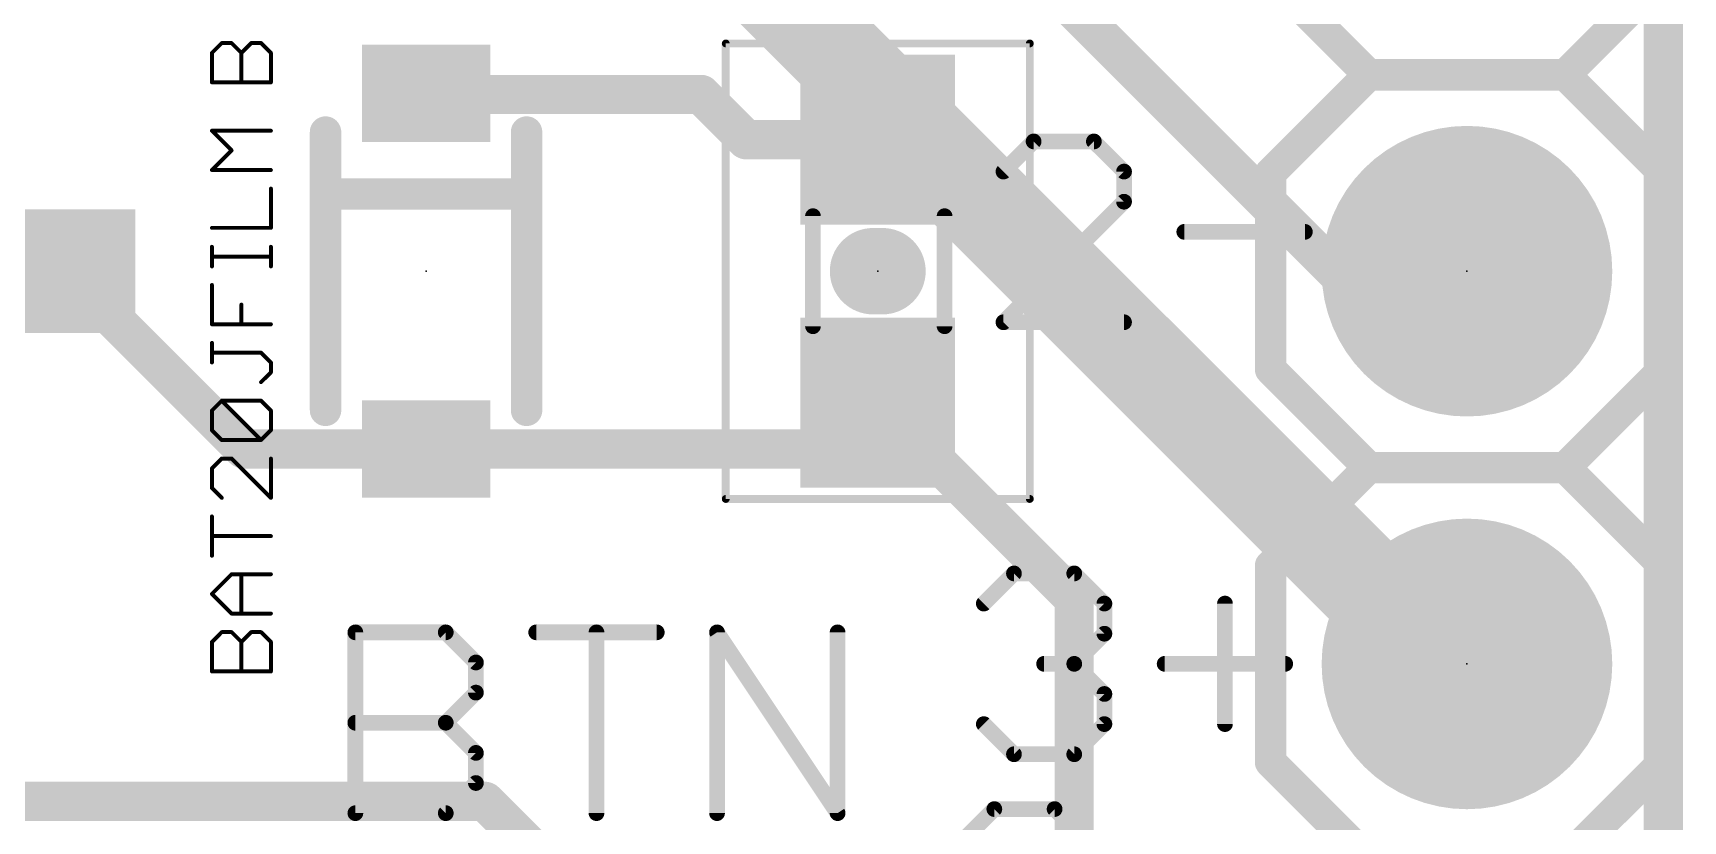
# Model space of a CAD drawing. Extents: x -15 to 92, y -11 to 29.
# Drawn here: x 36.45 to 47.12, y 5.97 to 11.07 of the extents above; entities that cross this region are included whole.
import ezdxf

# ---------------------------------------------------------------- set-up
doc = ezdxf.new("R2010")
doc.units = 0
for name, color, linetype in [('1', 22, 'CONTINUOUS'), ('16', 175, 'CONTINUOUS'), ('17', 82, 'CONTINUOUS'), ('20', 7, 'CONTINUOUS'), ('21', 253, 'CONTINUOUS'), ('23', 7, 'CONTINUOUS'), ('27', 253, 'CONTINUOUS'), ('39', 22, 'CONTINUOUS'), ('51', 253, 'CONTINUOUS')]:
    doc.layers.add(name, color=color, linetype=linetype)

# ---------------------------------------------------------------- blocks, each defined once
blk = doc.blocks.new('RECT')
blk.add_solid([(-0.5, -0.5), (0.5, -0.5), (-0.5, 0.5), (0.5, 0.5)])
blk = doc.blocks.new('ROUNDP')
at = {"const_width": 0.5}
blk.add_lwpolyline([(0, -0.25, 1), (0, 0.25, 1), (0, -0.25)], format="xyb", dxfattribs=at)

msp = doc.modelspace()

# ---------------------------------------------------------------- linework, layer by layer
at = {"layer": '1', "const_width": 0.254}
for points in [[(46.99, 29.21), (46.99, 0)], [(41.91, 12.485), (44.87, 9.525)], [(38.989, 10.675), (38.996, 10.668)], [(38.996, 10.668), (40.767, 10.668)], [(40.767, 10.668), (41.06, 10.375)], [(41.06, 10.375), (41.91, 10.375)], [(41.91, 10.375), (45.3, 6.985)], [(36.66, 9.525), (37.81, 8.375)], [(44.87, 9.525), (45.72, 9.525)], [(41.91, 8.675), (41.61, 8.375)], [(41.91, 8.675), (43.18, 7.405)], [(37.81, 8.375), (38.989, 8.375)], [(41.61, 8.375), (38.989, 8.375)], [(43.18, 7.405), (43.18, 5.715)], [(45.3, 6.985), (45.72, 6.985)], [(34.036, 6.096), (39.37, 6.096)], [(39.37, 6.096), (40.64, 4.826)]]:
    msp.add_lwpolyline(points, dxfattribs=at)
at = {"layer": '1', "const_width": 0.127}
for points in [[(39.0339, 10.7199, 1), (38.9441, 10.6301)], [(38.996, 10.7315, 1), (38.996, 10.6045)], [(38.9511, 10.6231, 1), (39.0409, 10.7129)], [(40.8119, 10.7129, 1), (40.7221, 10.6231)], [(40.767, 10.6045, 1), (40.767, 10.7315)], [(41.06, 10.4385, 1), (41.06, 10.3115)], [(41.0151, 10.3301, 1), (41.1049, 10.4199)], [(41.9549, 10.4199, 1), (41.8651, 10.3301)], [(41.91, 10.3115, 1), (41.91, 10.4385)], [(36.7049, 9.5699, 1), (36.6151, 9.4801)], [(44.87, 9.5885, 1), (44.87, 9.4615)], [(44.8251, 9.4801, 1), (44.9149, 9.5699)], [(45.72, 9.4615, 1), (45.72, 9.5885)], [(41.9549, 8.7199, 1), (41.8651, 8.6301)], [(41.9549, 8.6301, 1), (41.8651, 8.7199)], [(37.81, 8.4385, 1), (37.81, 8.3115)], [(37.7651, 8.3301, 1), (37.8549, 8.4199)], [(38.989, 8.4385, 1), (38.989, 8.3115)], [(38.989, 8.3115, 1), (38.989, 8.4385)], [(41.5651, 8.4199, 1), (41.6549, 8.3301)], [(41.61, 8.3115, 1), (41.61, 8.4385)], [(43.2435, 7.405, 1), (43.1165, 7.405)], [(43.1351, 7.3601, 1), (43.2249, 7.4499)], [(45.3, 7.0485, 1), (45.3, 6.9215)], [(45.2551, 6.9401, 1), (45.3449, 7.0299)], [(45.72, 6.9215, 1), (45.72, 7.0485)], [(39.4149, 6.1409, 1), (39.3251, 6.0511)], [(39.37, 6.0325, 1), (39.37, 6.1595)]]:
    msp.add_lwpolyline(points, format="xyb", dxfattribs=at)
at = {"layer": '16'}
for points, const_width in [([(46.99, 29.21), (46.99, 0)], 0.254), ([(45.593, 6.985), (39.751, 12.827)], 0.6096), ([(45.72, 6.985), (45.593, 6.985)], 0.6096)]:
    msp.add_lwpolyline(points, dxfattribs=dict(at, const_width=const_width))
at = {"layer": '16', "const_width": 0.3048}
for points in [[(45.593, 7.1374, 1), (45.593, 6.8326)], [(45.72, 6.8326, 1), (45.72, 7.1374)], [(45.4852, 6.8772, 1), (45.7008, 7.0928)]]:
    msp.add_lwpolyline(points, format="xyb", dxfattribs=at)
at = {"layer": '20', "const_width": 0.2032}
msp.add_lwpolyline([(46.99, 0), (46.99, 29.21)], dxfattribs=at)
at = {"layer": '21'}
for points, const_width in [([(44.45, 11.43), (45.085, 10.795)], 0.2032), ([(46.355, 10.795), (46.99, 11.43)], 0.2032), ([(45.085, 10.795), (44.45, 10.16)], 0.2032), ([(45.085, 10.795), (46.355, 10.795)], 0.2032), ([(46.355, 10.795), (45.085, 10.795)], 0.2032), ([(46.99, 10.16), (46.355, 10.795)], 0.2032), ([(38.339, 10.425), (38.339, 10.025)], 0.2032), ([(39.639, 10.425), (39.639, 10.025)], 0.2032), ([(42.9177, 10.3642), (42.7228, 10.1693)], 0.1016), ([(43.3075, 10.3642), (42.9177, 10.3642)], 0.1016), ([(43.5024, 10.1693), (43.3075, 10.3642)], 0.1016), ([(44.45, 10.16), (44.45, 8.89)], 0.2032), ([(46.99, 8.89), (46.99, 10.16)], 0.2032), ([(43.5024, 9.9744), (43.5024, 10.1693)], 0.1016), ([(38.339, 10.025), (38.339, 8.625)], 0.2032), ([(39.639, 10.025), (38.339, 10.025)], 0.2032), ([(39.639, 10.025), (39.639, 8.625)], 0.2032), ([(42.7228, 9.1948), (43.5024, 9.9744)], 0.1016), ([(43.8922, 9.7795), (44.6718, 9.7795)], 0.1016), ([(41.9405, 9.525), (41.8795, 9.525)], 0.5588), ([(43.5024, 9.1948), (42.7228, 9.1948)], 0.1016), ([(44.45, 8.89), (45.085, 8.255)], 0.2032), ([(46.355, 8.255), (46.99, 8.89)], 0.2032), ([(45.085, 8.255), (44.45, 7.62)], 0.2032), ([(45.085, 8.255), (46.355, 8.255)], 0.2032), ([(46.355, 8.255), (45.085, 8.255)], 0.2032), ([(46.99, 7.62), (46.355, 8.255)], 0.2032), ([(44.45, 7.62), (44.45, 6.35)], 0.2032), ([(46.99, 6.35), (46.99, 7.62)], 0.2032), ([(42.5958, 7.3753), (42.7907, 7.5702)], 0.1016), ([(42.7907, 7.5702), (43.1805, 7.5702)], 0.1016), ([(43.1805, 7.5702), (43.3754, 7.3753)], 0.1016), ([(43.3754, 7.3753), (43.3754, 7.1804)], 0.1016), ([(44.155, 7.3753), (44.155, 6.5957)], 0.1016), ([(38.5318, 6.0198), (38.5318, 7.1892)], 0.1016), ([(38.5318, 7.1892), (39.1165, 7.1892)], 0.1016), ([(39.1165, 7.1892), (39.3114, 6.9943)], 0.1016), ([(39.7012, 7.1892), (40.4808, 7.1892)], 0.1016), ([(40.091, 6.0198), (40.091, 7.1892)], 0.1016), ([(40.8706, 6.0198), (40.8706, 7.1892)], 0.1016), ([(40.8706, 7.1892), (41.6502, 6.0198)], 0.1016), ([(41.6502, 6.0198), (41.6502, 7.1892)], 0.1016), ([(43.3754, 7.1804), (43.1805, 6.9855)], 0.1016), ([(39.3114, 6.9943), (39.3114, 6.7994)], 0.1016), ([(43.1805, 6.9855), (42.9856, 6.9855)], 0.1016), ([(43.1805, 6.9855), (43.3754, 6.7906)], 0.1016), ([(43.7652, 6.9855), (44.5448, 6.9855)], 0.1016), ([(39.3114, 6.7994), (39.1165, 6.6045)], 0.1016), ([(43.3754, 6.7906), (43.3754, 6.5957)], 0.1016), ([(38.5318, 6.6045), (39.1165, 6.6045)], 0.1016), ([(39.1165, 6.6045), (39.3114, 6.4096)], 0.1016), ([(42.7907, 6.4008), (42.5958, 6.5957)], 0.1016), ([(43.3754, 6.5957), (43.1805, 6.4008)], 0.1016), ([(39.3114, 6.4096), (39.3114, 6.2147)], 0.1016), ([(43.1805, 6.4008), (42.7907, 6.4008)], 0.1016), ([(44.45, 6.35), (45.085, 5.715)], 0.2032), ([(46.355, 5.715), (46.99, 6.35)], 0.2032), ([(39.3114, 6.2147), (39.1165, 6.0198)], 0.1016), ([(42.4688, 5.8513), (42.6637, 6.0462)], 0.1016), ([(42.6637, 6.0462), (43.0535, 6.0462)], 0.1016), ([(43.0535, 6.0462), (43.2484, 5.8513)], 0.1016), ([(39.1165, 6.0198), (38.5318, 6.0198)], 0.1016)]:
    msp.add_lwpolyline(points, dxfattribs=dict(at, const_width=const_width))
for points, const_width in [([(45.085, 10.8458, 1), (45.085, 10.7442)], 0.1016), ([(45.085, 10.8458, 1), (45.085, 10.7442)], 0.1016), ([(45.1209, 10.7591, 1), (45.0491, 10.8309)], 0.1016), ([(46.3909, 10.8309, 1), (46.3191, 10.7591)], 0.1016), ([(46.355, 10.7442, 1), (46.355, 10.8458)], 0.1016), ([(46.355, 10.7442, 1), (46.355, 10.8458)], 0.1016), ([(45.0491, 10.7591, 1), (45.1209, 10.8309)], 0.1016), ([(46.3191, 10.8309, 1), (46.3909, 10.7591)], 0.1016), ([(38.3898, 10.425, 1), (38.2882, 10.425)], 0.1016), ([(39.6898, 10.425, 1), (39.5882, 10.425)], 0.1016), ([(42.9177, 10.3896, 1), (42.9177, 10.3388)], 0.0508), ([(42.9357, 10.3462, 1), (42.8997, 10.3822)], 0.0508), ([(43.3255, 10.3822, 1), (43.2895, 10.3462)], 0.0508), ([(43.3075, 10.3388, 1), (43.3075, 10.3896)], 0.0508), ([(44.5008, 10.16, 1), (44.3992, 10.16)], 0.1016), ([(44.4141, 10.1959, 1), (44.4859, 10.1241)], 0.1016), ([(47.0408, 10.16, 1), (46.9392, 10.16)], 0.1016), ([(46.9541, 10.1241, 1), (47.0259, 10.1959)], 0.1016), ([(42.7048, 10.1873, 1), (42.7408, 10.1513)], 0.0508), ([(43.5278, 10.1693, 1), (43.477, 10.1693)], 0.0508), ([(43.4844, 10.1513, 1), (43.5204, 10.1873)], 0.0508), ([(38.3898, 10.025, 1), (38.2882, 10.025)], 0.1016), ([(38.339, 10.0758, 1), (38.339, 9.9742)], 0.1016), ([(38.2882, 10.025, 1), (38.3898, 10.025)], 0.1016), ([(39.6898, 10.025, 1), (39.5882, 10.025)], 0.1016), ([(39.5882, 10.025, 1), (39.6898, 10.025)], 0.1016), ([(39.639, 9.9742, 1), (39.639, 10.0758)], 0.1016), ([(43.477, 9.9744, 1), (43.5278, 9.9744)], 0.0508), ([(43.5204, 9.9564, 1), (43.4844, 9.9924)], 0.0508), ([(43.8922, 9.8049, 1), (43.8922, 9.7541)], 0.0508), ([(44.6718, 9.7541, 1), (44.6718, 9.8049)], 0.0508), ([(41.8795, 9.6647, 1), (41.8795, 9.3853)], 0.2794), ([(41.9405, 9.3853, 1), (41.9405, 9.6647)], 0.2794), ([(42.7048, 9.2128, 1), (42.7408, 9.1768)], 0.0508), ([(42.7228, 9.2202, 1), (42.7228, 9.1694)], 0.0508), ([(43.5024, 9.1694, 1), (43.5024, 9.2202)], 0.0508), ([(44.4859, 8.9259, 1), (44.4141, 8.8541)], 0.1016), ([(47.0259, 8.8541, 1), (46.9541, 8.9259)], 0.1016), ([(44.3992, 8.89, 1), (44.5008, 8.89)], 0.1016), ([(46.9392, 8.89, 1), (47.0408, 8.89)], 0.1016), ([(38.2882, 8.625, 1), (38.3898, 8.625)], 0.1016), ([(39.5882, 8.625, 1), (39.6898, 8.625)], 0.1016), ([(45.085, 8.3058, 1), (45.085, 8.2042)], 0.1016), ([(45.085, 8.3058, 1), (45.085, 8.2042)], 0.1016), ([(45.1209, 8.2191, 1), (45.0491, 8.2909)], 0.1016), ([(45.0491, 8.2191, 1), (45.1209, 8.2909)], 0.1016), ([(46.3909, 8.2909, 1), (46.3191, 8.2191)], 0.1016), ([(46.3191, 8.2909, 1), (46.3909, 8.2191)], 0.1016), ([(46.355, 8.2042, 1), (46.355, 8.3058)], 0.1016), ([(46.355, 8.2042, 1), (46.355, 8.3058)], 0.1016), ([(44.5008, 7.62, 1), (44.3992, 7.62)], 0.1016), ([(44.4141, 7.6559, 1), (44.4859, 7.5841)], 0.1016), ([(47.0408, 7.62, 1), (46.9392, 7.62)], 0.1016), ([(46.9541, 7.5841, 1), (47.0259, 7.6559)], 0.1016), ([(42.7907, 7.5956, 1), (42.7907, 7.5448)], 0.0508), ([(42.8087, 7.5522, 1), (42.7727, 7.5882)], 0.0508), ([(43.1985, 7.5882, 1), (43.1625, 7.5522)], 0.0508), ([(43.1805, 7.5448, 1), (43.1805, 7.5956)], 0.0508), ([(42.5778, 7.3933, 1), (42.6138, 7.3573)], 0.0508), ([(43.4008, 7.3753, 1), (43.35, 7.3753)], 0.0508), ([(43.3574, 7.3573, 1), (43.3934, 7.3933)], 0.0508), ([(44.1804, 7.3753, 1), (44.1296, 7.3753)], 0.0508), ([(38.5572, 7.1892, 1), (38.5064, 7.1892)], 0.0508), ([(38.5318, 7.2146, 1), (38.5318, 7.1638)], 0.0508), ([(39.1345, 7.2072, 1), (39.0985, 7.1712)], 0.0508), ([(39.1165, 7.1638, 1), (39.1165, 7.2146)], 0.0508), ([(39.7012, 7.2146, 1), (39.7012, 7.1638)], 0.0508), ([(40.1164, 7.1892, 1), (40.0656, 7.1892)], 0.0508), ([(40.4808, 7.1638, 1), (40.4808, 7.2146)], 0.0508), ([(40.896, 7.1892, 1), (40.8452, 7.1892)], 0.0508), ([(40.8917, 7.2033, 1), (40.8495, 7.1751)], 0.0508), ([(41.6756, 7.1892, 1), (41.6248, 7.1892)], 0.0508), ([(43.35, 7.1804, 1), (43.4008, 7.1804)], 0.0508), ([(43.3934, 7.1624, 1), (43.3574, 7.1984)], 0.0508), ([(39.3368, 6.9943, 1), (39.286, 6.9943)], 0.0508), ([(39.2934, 6.9763, 1), (39.3294, 7.0123)], 0.0508), ([(42.9856, 7.0109, 1), (42.9856, 6.9601)], 0.0508), ([(43.1985, 7.0035, 1), (43.1625, 6.9675)], 0.0508), ([(43.1625, 7.0035, 1), (43.1985, 6.9675)], 0.0508), ([(43.1805, 6.9601, 1), (43.1805, 7.0109)], 0.0508), ([(43.7652, 7.0109, 1), (43.7652, 6.9601)], 0.0508), ([(44.5448, 6.9601, 1), (44.5448, 7.0109)], 0.0508), ([(39.3294, 6.7814, 1), (39.2934, 6.8174)], 0.0508), ([(43.4008, 6.7906, 1), (43.35, 6.7906)], 0.0508), ([(43.3574, 6.7726, 1), (43.3934, 6.8086)], 0.0508), ([(39.286, 6.7994, 1), (39.3368, 6.7994)], 0.0508), ([(38.5318, 6.6299, 1), (38.5318, 6.5791)], 0.0508), ([(39.1345, 6.6225, 1), (39.0985, 6.5865)], 0.0508), ([(39.0985, 6.6225, 1), (39.1345, 6.5865)], 0.0508), ([(39.1165, 6.5791, 1), (39.1165, 6.6299)], 0.0508), ([(42.6138, 6.6137, 1), (42.5778, 6.5777)], 0.0508), ([(43.35, 6.5957, 1), (43.4008, 6.5957)], 0.0508), ([(43.3934, 6.5777, 1), (43.3574, 6.6137)], 0.0508), ([(44.1296, 6.5957, 1), (44.1804, 6.5957)], 0.0508), ([(39.3368, 6.4096, 1), (39.286, 6.4096)], 0.0508), ([(39.2934, 6.3916, 1), (39.3294, 6.4276)], 0.0508), ([(42.7907, 6.4262, 1), (42.7907, 6.3754)], 0.0508), ([(42.7727, 6.3828, 1), (42.8087, 6.4188)], 0.0508), ([(43.1625, 6.4188, 1), (43.1985, 6.3828)], 0.0508), ([(43.1805, 6.3754, 1), (43.1805, 6.4262)], 0.0508), ([(44.4859, 6.3859, 1), (44.4141, 6.3141)], 0.1016), ([(47.0259, 6.3141, 1), (46.9541, 6.3859)], 0.1016), ([(44.3992, 6.35, 1), (44.5008, 6.35)], 0.1016), ([(46.9392, 6.35, 1), (47.0408, 6.35)], 0.1016), ([(39.286, 6.2147, 1), (39.3368, 6.2147)], 0.0508), ([(39.3294, 6.1967, 1), (39.2934, 6.2327)], 0.0508), ([(42.6637, 6.0716, 1), (42.6637, 6.0208)], 0.0508), ([(42.6817, 6.0282, 1), (42.6457, 6.0642)], 0.0508), ([(43.0715, 6.0642, 1), (43.0355, 6.0282)], 0.0508), ([(43.0535, 6.0208, 1), (43.0535, 6.0716)], 0.0508), ([(38.5318, 6.0452, 1), (38.5318, 5.9944)], 0.0508), ([(38.5064, 6.0198, 1), (38.5572, 6.0198)], 0.0508), ([(39.0985, 6.0378, 1), (39.1345, 6.0018)], 0.0508), ([(39.1165, 5.9944, 1), (39.1165, 6.0452)], 0.0508), ([(40.0656, 6.0198, 1), (40.1164, 6.0198)], 0.0508), ([(40.8452, 6.0198, 1), (40.896, 6.0198)], 0.0508), ([(41.6248, 6.0198, 1), (41.6756, 6.0198)], 0.0508), ([(41.6291, 6.0057, 1), (41.6713, 6.0339)], 0.0508)]:
    msp.add_lwpolyline(points, format="xyb", dxfattribs=dict(at, const_width=const_width))
at = {"layer": '23'}
for p in [(38.989, 9.525), (41.91, 9.525), (45.72, 9.525), (45.72, 6.985)]:
    msp.add_point(p, dxfattribs=at)
at = {"layer": '27', "const_width": 0.0254}
for points in [[(37.6044, 10.937), (37.6679, 11.0006)], [(37.6679, 11.0006), (37.7315, 11.0006)], [(37.7315, 11.0006), (37.795, 10.937)], [(37.795, 10.937), (37.8586, 11.0006)], [(37.8586, 11.0006), (37.9221, 11.0006)], [(37.9221, 11.0006), (37.9857, 10.937)], [(37.6044, 10.7464), (37.6044, 10.937)], [(37.795, 10.7464), (37.795, 10.937)], [(37.9857, 10.937), (37.9857, 10.7464)], [(37.9857, 10.7464), (37.6044, 10.7464)], [(37.7315, 10.3066), (37.6044, 10.4337)], [(37.6044, 10.4337), (37.9857, 10.4337)], [(37.6044, 10.1795), (37.7315, 10.3066)], [(37.9857, 10.1795), (37.6044, 10.1795)], [(37.9857, 9.8053), (37.9857, 10.0595)], [(37.6044, 9.8053), (37.9857, 9.8053)], [(37.6044, 9.5558), (37.6044, 9.6829)], [(37.9857, 9.6194), (37.6044, 9.6194)], [(37.9857, 9.5558), (37.9857, 9.6829)], [(37.6044, 9.1816), (37.6044, 9.4358)], [(37.795, 9.1816), (37.795, 9.3087)], [(37.9857, 9.1816), (37.6044, 9.1816)], [(37.6044, 8.9345), (37.6044, 9.0616)], [(37.9221, 8.9981), (37.6044, 8.9981)], [(37.9857, 8.9345), (37.9221, 8.9981)], [(37.9221, 8.8074), (37.9857, 8.8709)], [(37.9857, 8.8709), (37.9857, 8.9345)], [(37.6044, 8.6238), (37.6679, 8.6874)], [(37.6679, 8.6874), (37.9221, 8.6874)], [(37.9221, 8.4332), (37.6679, 8.6874)], [(37.9221, 8.6874), (37.9857, 8.6238)], [(37.6044, 8.4967), (37.6044, 8.6238)], [(37.9857, 8.6238), (37.9857, 8.4967)], [(37.6679, 8.4332), (37.6044, 8.4967)], [(37.9221, 8.4332), (37.6679, 8.4332)], [(37.9857, 8.4967), (37.9221, 8.4332)], [(37.6679, 8.3132), (37.6044, 8.2496)], [(37.7315, 8.3132), (37.6679, 8.3132)], [(37.9857, 8.059), (37.7315, 8.3132)], [(37.9857, 8.3132), (37.9857, 8.059)], [(37.6044, 8.2496), (37.6044, 8.1225)], [(37.6044, 8.1225), (37.6679, 8.059)], [(37.6044, 7.6848), (37.6044, 7.939)], [(37.9857, 7.8119), (37.6044, 7.8119)], [(37.6044, 7.4377), (37.7315, 7.5648)], [(37.7315, 7.5648), (37.9857, 7.5648)], [(37.795, 7.3106), (37.795, 7.5648)], [(37.7315, 7.3106), (37.6044, 7.4377)], [(37.9857, 7.3106), (37.7315, 7.3106)], [(37.6044, 7.127), (37.6679, 7.1906)], [(37.6679, 7.1906), (37.7315, 7.1906)], [(37.7315, 7.1906), (37.795, 7.127)], [(37.795, 7.127), (37.8586, 7.1906)], [(37.8586, 7.1906), (37.9221, 7.1906)], [(37.9221, 7.1906), (37.9857, 7.127)], [(37.6044, 6.9364), (37.6044, 7.127)], [(37.795, 6.9364), (37.795, 7.127)], [(37.9857, 7.127), (37.9857, 6.9364)], [(37.9857, 6.9364), (37.6044, 6.9364)]]:
    msp.add_lwpolyline(points, dxfattribs=at)
at = {"layer": '27', "const_width": 0.0127}
for points in [[(37.6679, 11.0069, 1), (37.6679, 10.9942)], [(37.6724, 10.9961, 1), (37.6634, 11.0051)], [(37.736, 11.0051, 1), (37.727, 10.9961)], [(37.7315, 10.9942, 1), (37.7315, 11.0069)], [(37.8586, 11.0069, 1), (37.8586, 10.9942)], [(37.8631, 10.9961, 1), (37.8541, 11.0051)], [(37.9266, 11.0051, 1), (37.9177, 10.9961)], [(37.9221, 10.9942, 1), (37.9221, 11.0069)], [(37.6107, 10.937, 1), (37.598, 10.937)], [(37.5999, 10.9415, 1), (37.6089, 10.9325)], [(37.7905, 10.9415, 1), (37.7995, 10.9325)], [(37.8014, 10.937, 1), (37.7887, 10.937)], [(37.7905, 10.9325, 1), (37.7995, 10.9415)], [(37.992, 10.937, 1), (37.9794, 10.937)], [(37.9812, 10.9325, 1), (37.9902, 10.9415)], [(37.6044, 10.7527, 1), (37.6044, 10.74)], [(37.598, 10.7464, 1), (37.6107, 10.7464)], [(37.7887, 10.7464, 1), (37.8014, 10.7464)], [(37.9794, 10.7464, 1), (37.992, 10.7464)], [(37.9857, 10.74, 1), (37.9857, 10.7527)], [(37.6089, 10.4382, 1), (37.5999, 10.4292)], [(37.6044, 10.44, 1), (37.6044, 10.4273)], [(37.9857, 10.4273, 1), (37.9857, 10.44)], [(37.736, 10.3021, 1), (37.727, 10.3111)], [(37.727, 10.3021, 1), (37.736, 10.3111)], [(37.6044, 10.1858, 1), (37.6044, 10.1731)], [(37.5999, 10.184, 1), (37.6089, 10.175)], [(37.9857, 10.1731, 1), (37.9857, 10.1858)], [(37.992, 10.0595, 1), (37.9794, 10.0595)], [(37.6044, 9.8116, 1), (37.6044, 9.7989)], [(37.9857, 9.7989, 1), (37.9857, 9.8116)], [(37.9794, 9.8053, 1), (37.992, 9.8053)], [(37.6107, 9.6829, 1), (37.598, 9.6829)], [(37.6044, 9.6257, 1), (37.6044, 9.613)], [(37.992, 9.6829, 1), (37.9794, 9.6829)], [(37.9857, 9.613, 1), (37.9857, 9.6257)], [(37.598, 9.5558, 1), (37.6107, 9.5558)], [(37.9794, 9.5558, 1), (37.992, 9.5558)], [(37.6107, 9.4358, 1), (37.598, 9.4358)], [(37.8014, 9.3087, 1), (37.7887, 9.3087)], [(37.6044, 9.1879, 1), (37.6044, 9.1752)], [(37.598, 9.1816, 1), (37.6107, 9.1816)], [(37.7887, 9.1816, 1), (37.8014, 9.1816)], [(37.9857, 9.1752, 1), (37.9857, 9.1879)], [(37.6107, 9.0616, 1), (37.598, 9.0616)], [(37.6044, 9.0044, 1), (37.6044, 8.9917)], [(37.9266, 9.0025, 1), (37.9177, 8.9936)], [(37.9221, 8.9917, 1), (37.9221, 9.0044)], [(37.598, 8.9345, 1), (37.6107, 8.9345)], [(37.992, 8.9345, 1), (37.9794, 8.9345)], [(37.9794, 8.8709, 1), (37.992, 8.8709)], [(37.9812, 8.93, 1), (37.9902, 8.939)], [(37.9902, 8.8665, 1), (37.9812, 8.8754)], [(37.9177, 8.8119, 1), (37.9266, 8.8029)], [(37.6724, 8.6919, 1), (37.6634, 8.6829)], [(37.6679, 8.6937, 1), (37.6679, 8.6811)], [(37.6724, 8.6829, 1), (37.6634, 8.6919)], [(37.9266, 8.6919, 1), (37.9177, 8.6829)], [(37.9221, 8.6811, 1), (37.9221, 8.6937)], [(37.6107, 8.6238, 1), (37.598, 8.6238)], [(37.5999, 8.6283, 1), (37.6089, 8.6194)], [(37.992, 8.6238, 1), (37.9794, 8.6238)], [(37.9812, 8.6194, 1), (37.9902, 8.6283)], [(37.6089, 8.5012, 1), (37.5999, 8.4922)], [(37.598, 8.4967, 1), (37.6107, 8.4967)], [(37.6679, 8.4395, 1), (37.6679, 8.4268)], [(37.6634, 8.4287, 1), (37.6724, 8.4377)], [(37.9177, 8.4377, 1), (37.9266, 8.4287)], [(37.9177, 8.4287, 1), (37.9266, 8.4377)], [(37.9221, 8.4268, 1), (37.9221, 8.4395)], [(37.9794, 8.4967, 1), (37.992, 8.4967)], [(37.9902, 8.4922, 1), (37.9812, 8.5012)], [(37.6679, 8.3195, 1), (37.6679, 8.3068)], [(37.6724, 8.3087, 1), (37.6634, 8.3177)], [(37.736, 8.3177, 1), (37.727, 8.3087)], [(37.7315, 8.3068, 1), (37.7315, 8.3195)], [(37.992, 8.3132, 1), (37.9794, 8.3132)], [(37.6107, 8.2496, 1), (37.598, 8.2496)], [(37.5999, 8.2541, 1), (37.6089, 8.2452)], [(37.6089, 8.127, 1), (37.5999, 8.118)], [(37.598, 8.1225, 1), (37.6107, 8.1225)], [(37.6634, 8.0545, 1), (37.6724, 8.0635)], [(37.9794, 8.059, 1), (37.992, 8.059)], [(37.9812, 8.0545, 1), (37.9902, 8.0635)], [(37.6107, 7.939, 1), (37.598, 7.939)], [(37.6044, 7.8182, 1), (37.6044, 7.8055)], [(37.9857, 7.8055, 1), (37.9857, 7.8182)], [(37.598, 7.6848, 1), (37.6107, 7.6848)], [(37.7315, 7.5711, 1), (37.7315, 7.5584)], [(37.736, 7.5603, 1), (37.727, 7.5693)], [(37.8014, 7.5648, 1), (37.7887, 7.5648)], [(37.9857, 7.5584, 1), (37.9857, 7.5711)], [(37.6089, 7.4422, 1), (37.5999, 7.4332)], [(37.5999, 7.4422, 1), (37.6089, 7.4332)], [(37.7315, 7.3169, 1), (37.7315, 7.3042)], [(37.727, 7.3061, 1), (37.736, 7.3151)], [(37.7887, 7.3106, 1), (37.8014, 7.3106)], [(37.9857, 7.3042, 1), (37.9857, 7.3169)], [(37.6679, 7.1969, 1), (37.6679, 7.1842)], [(37.6724, 7.1861, 1), (37.6634, 7.1951)], [(37.736, 7.1951, 1), (37.727, 7.1861)], [(37.7315, 7.1842, 1), (37.7315, 7.1969)], [(37.8586, 7.1969, 1), (37.8586, 7.1842)], [(37.8631, 7.1861, 1), (37.8541, 7.1951)], [(37.9266, 7.1951, 1), (37.9177, 7.1861)], [(37.9221, 7.1842, 1), (37.9221, 7.1969)], [(37.6107, 7.127, 1), (37.598, 7.127)], [(37.5999, 7.1315, 1), (37.6089, 7.1225)], [(37.7905, 7.1315, 1), (37.7995, 7.1225)], [(37.8014, 7.127, 1), (37.7887, 7.127)], [(37.7905, 7.1225, 1), (37.7995, 7.1315)], [(37.992, 7.127, 1), (37.9794, 7.127)], [(37.9812, 7.1225, 1), (37.9902, 7.1315)], [(37.6044, 6.9427, 1), (37.6044, 6.93)], [(37.598, 6.9364, 1), (37.6107, 6.9364)], [(37.7887, 6.9364, 1), (37.8014, 6.9364)], [(37.9794, 6.9364, 1), (37.992, 6.9364)], [(37.9857, 6.93, 1), (37.9857, 6.9427)]]:
    msp.add_lwpolyline(points, format="xyb", dxfattribs=at)
at = {"layer": '39', "const_width": 0.0508}
for points in [[(40.927, 8.052), (40.927, 10.998)], [(40.927, 10.998), (42.893, 10.998)], [(42.893, 10.998), (42.893, 8.052)], [(42.893, 8.052), (40.927, 8.052)]]:
    msp.add_lwpolyline(points, dxfattribs=at)
at = {"layer": '39', "const_width": 0.0254}
for points in [[(40.9397, 10.998, 1), (40.9143, 10.998)], [(40.927, 11.0107, 1), (40.927, 10.9853)], [(42.9057, 10.998, 1), (42.8803, 10.998)], [(42.893, 10.9853, 1), (42.893, 11.0107)], [(40.927, 8.0647, 1), (40.927, 8.0393)], [(40.9143, 8.052, 1), (40.9397, 8.052)], [(42.8803, 8.052, 1), (42.9057, 8.052)], [(42.893, 8.0393, 1), (42.893, 8.0647)]]:
    msp.add_lwpolyline(points, format="xyb", dxfattribs=at)
at = {"layer": '51', "const_width": 0.1016}
for points in [[(41.491, 9.881), (41.491, 9.169)], [(42.342, 9.881), (42.342, 9.169)]]:
    msp.add_lwpolyline(points, dxfattribs=at)
at = {"layer": '51', "const_width": 0.0508}
for points in [[(41.5164, 9.881, 1), (41.4656, 9.881)], [(42.3674, 9.881, 1), (42.3166, 9.881)], [(41.4656, 9.169, 1), (41.5164, 9.169)], [(42.3166, 9.169, 1), (42.3674, 9.169)]]:
    msp.add_lwpolyline(points, format="xyb", dxfattribs=at)

# ---------------------------------------------------------------- block references
at = {"layer": '1', "rotation": 270}
for p, xscale, yscale in [((38.989, 10.675), 0.63, 0.83), ((36.66, 9.525), 0.8, 0.9), ((38.989, 8.375), 0.63, 0.83)]:
    msp.add_blockref('RECT', p, dxfattribs=dict(at, xscale=xscale, yscale=yscale))
at = {"layer": '1', "xscale": 1.1, "rotation": 270}
for p in [(41.91, 10.375), (41.91, 8.675)]:
    msp.add_blockref('RECT', p, dxfattribs=at)
at = {"layer": '17', "xscale": 1.8796, "yscale": 1.8796, "rotation": 90}
for p in [(45.72, 9.525), (45.72, 9.525), (45.72, 6.985), (45.72, 6.985)]:
    msp.add_blockref('ROUNDP', p, dxfattribs=at)
at = {"layer": '51', "xscale": 0.5001, "yscale": 0.95, "rotation": 270}
for p in [(41.9151, 10.1132), (41.9151, 8.9448)]:
    msp.add_blockref('RECT', p, dxfattribs=at)
at = {"layer": '51', "xscale": 0.508, "yscale": 0.508}
for p in [(45.72, 9.525), (45.72, 6.985)]:
    msp.add_blockref('RECT', p, dxfattribs=at)

doc.saveas('drawing.dxf')
